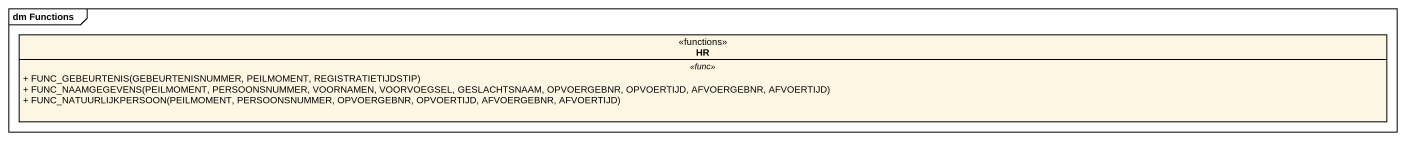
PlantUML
@startuml
mainframe dm Functions
hide circle
hide empty members
skinparam classAttributeIconSize 0
class HR <<functions>> {
  .. <<func>> ..
  + FUNC_GEBEURTENIS(GEBEURTENISNUMMER, PEILMOMENT, REGISTRATIETIJDSTIP)
  + FUNC_NAAMGEGEVENS(PEILMOMENT, PERSOONSNUMMER, VOORNAMEN, VOORVOEGSEL, GESLACHTSNAAM, OPVOERGEBNR, OPVOERTIJD, AFVOERGEBNR, AFVOERTIJD)
  + FUNC_NATUURLIJKPERSOON(PEILMOMENT, PERSOONSNUMMER, OPVOERGEBNR, OPVOERTIJD, AFVOERGEBNR, AFVOERTIJD)
}
@enduml
